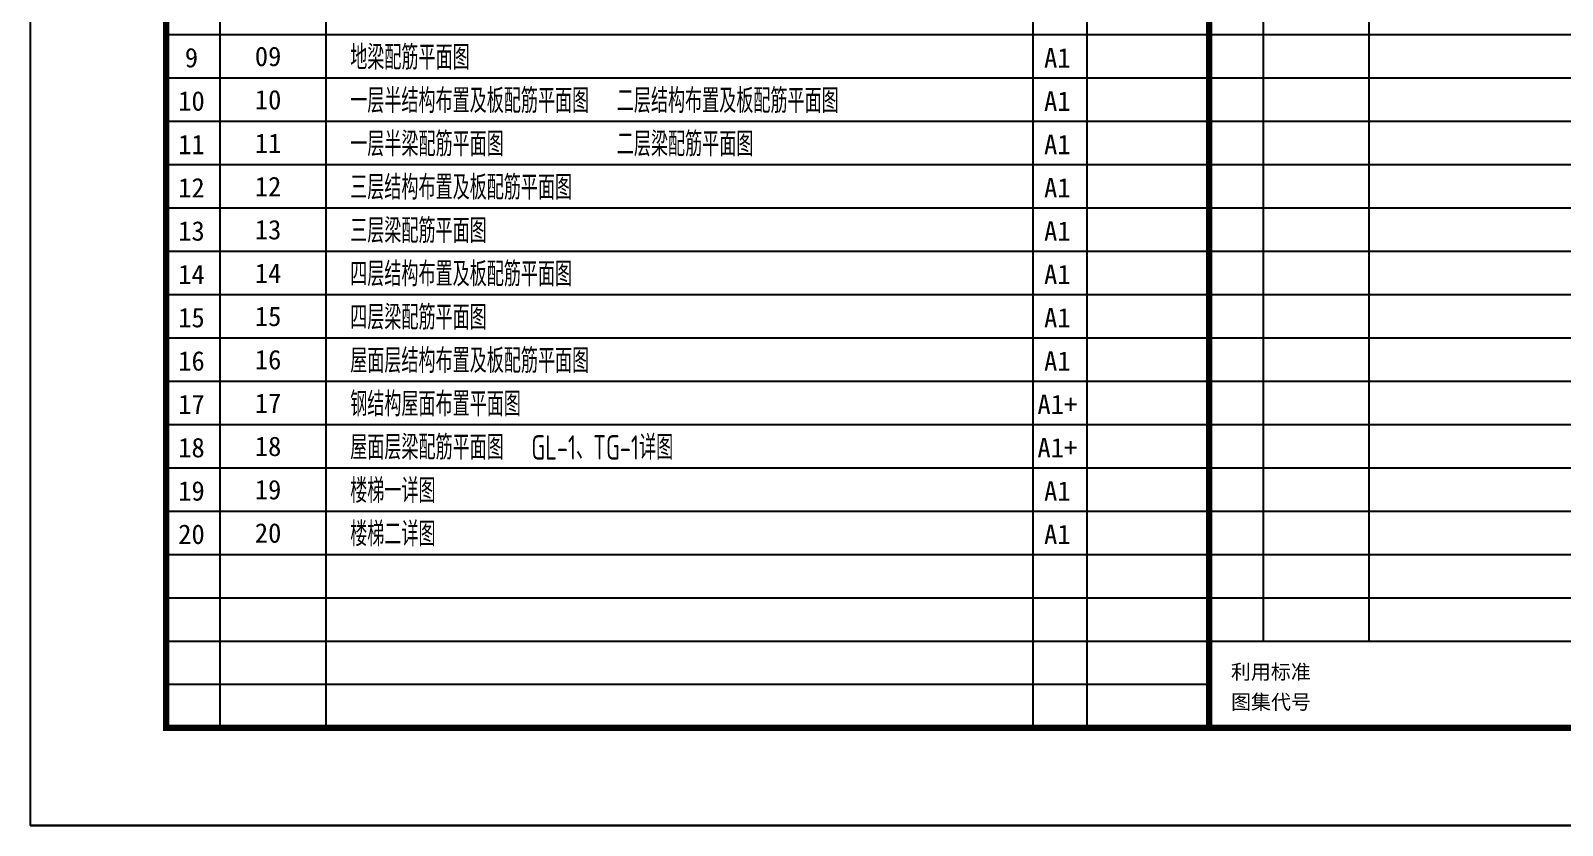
# Model space of a CAD drawing. Extents: x -2331248 to -1198620, y -977263 to -545844.
# Drawn here: x -2331248 to -2302981, y -735908 to -721234 of the extents above; entities that cross this region are included whole.
import ezdxf
from ezdxf.enums import TextEntityAlignment as Align

# ---------------------------------------------------------------- set-up
doc = ezdxf.new("R2010")
doc.units = 0
doc.header["$LTSCALE"] = 1000
doc.header["$MEASUREMENT"] = 0
doc.layers.get('0').update_dxf_attribs({"linetype": 'CONTINUOUS'})
doc.styles.add('TSSD_REIN', font='Tssdeng.shx', dxfattribs={"width": 0.7, "bigfont": 'hztxt.shx'})
doc.styles.add('黑体', font='SIMHEI.TTF', dxfattribs={"width": 1.4})

msp = doc.modelspace()

# ---------------------------------------------------------------- linework, layer by layer
for p, q in [((-2331248, -735908.1), (-2331248, -706208.1)), ((-2309498, -707208.1), (-2309498, -734108.1)), ((-2312748, -734108.1), (-2312748, -710508.1)), ((-2311748, -734108.1), (-2311748, -710508.1)), ((-2327748, -734108.1), (-2327748, -713208.1)), ((-2325795, -734108.1), (-2325795, -713208.1)), ((-2308498, -732508.1), (-2308498, -713208.1)), ((-2306545, -732508.1), (-2306545, -713208.1)), ((-2328748, -721308.1), (-2290248, -721308.1)), ((-2328748, -722108.1), (-2290248, -722108.1)), ((-2328748, -722908.1), (-2290248, -722908.1)), ((-2328748, -723708.1), (-2290248, -723708.1)), ((-2328748, -724508.1), (-2290248, -724508.1)), ((-2328748, -725308.1), (-2290248, -725308.1)), ((-2328748, -726108.1), (-2290248, -726108.1)), ((-2328748, -726908.1), (-2290248, -726908.1)), ((-2328748, -727708.1), (-2290248, -727708.1)), ((-2328748, -728508.1), (-2290248, -728508.1)), ((-2328748, -729308.1), (-2290248, -729308.1)), ((-2328748, -730108.1), (-2290248, -730108.1)), ((-2328748, -730908.1), (-2290248, -730908.1)), ((-2328748, -731708.1), (-2290248, -731708.1)), ((-2328748, -732508.1), (-2290248, -732508.1)), ((-2309498, -733308.1), (-2328748, -733308.1)), ((-2328748, -734108.1), (-2290248, -734108.1)), ((-2331248, -735908.1), (-2289248, -735908.1))]:
    msp.add_line(p, q)
msp.add_lwpolyline([(-2331248, -706208.1), (-2289248, -706208.1), (-2289248, -735908.1), (-2331248, -735908.1)], close=True)
at = {"const_width": 120}
for points in [[(-2290248, -707208.1), (-2328748, -707208.1), (-2328748, -734108.1), (-2309498, -734108.1), (-2309498, -707208.1)], [(-2309498, -713208.1), (-2309498, -734108.1), (-2290248, -734108.1), (-2290248, -707208.1)]]:
    msp.add_lwpolyline(points, dxfattribs=at)

# ---------------------------------------------------------------- texts
at = {"style": '黑体'}
for s, p in [('9', (-2328280, -721734.8)), ('09', (-2326866, -721711.9)), ('A1', (-2312301.1, -721734.8)), ('10', (-2328280, -722534.8)), ('10', (-2326866, -722511.9)), ('A1', (-2312301.1, -722534.8)), ('11', (-2328280, -723334.8)), ('11', (-2326866, -723311.9)), ('A1', (-2312301.1, -723334.8)), ('12', (-2328280, -724134.8)), ('12', (-2326866, -724111.9)), ('A1', (-2312301.1, -724134.8)), ('13', (-2328280, -724934.8)), ('13', (-2326866, -724911.9)), ('A1', (-2312301.1, -724934.8)), ('14', (-2328280, -725734.8)), ('14', (-2326866, -725711.9)), ('A1', (-2312301.1, -725734.8)), ('15', (-2328280, -726534.8)), ('15', (-2326866, -726511.9)), ('A1', (-2312301.1, -726534.8)), ('16', (-2328280, -727334.8)), ('16', (-2326866, -727311.9)), ('A1', (-2312301.1, -727334.8)), ('17', (-2328280, -728134.8)), ('17', (-2326866, -728111.9)), ('A1+', (-2312301.1, -728134.8)), ('18', (-2328280, -728934.8)), ('18', (-2326866, -728911.9)), ('A1+', (-2312301.1, -728934.8)), ('19', (-2328280, -729734.8)), ('19', (-2326866, -729711.9)), ('A1', (-2312301.1, -729734.8)), ('20', (-2328280, -730534.8)), ('20', (-2326866, -730511.9)), ('A1', (-2312301.1, -730534.8))]:
    msp.add_text(s, height=360, dxfattribs=at).set_placement(p, align=Align.MIDDLE)
at = {"style": 'TSSD_REIN', "width": 0.7}
for s, p in [('地梁配筋平面图', (-2325350.5, -721954.1, -47518.1)), ('一层半结构布置及板配筋平面图', (-2325350.5, -722754.1, -47518.1)), ('二层结构布置及板配筋平面图', (-2320430.5, -722754.1, -47518.1)), ('一层半梁配筋平面图', (-2325350.5, -723554.1, -47518.1)), ('二层梁配筋平面图', (-2320430.5, -723554.1, -47518.1)), ('三层结构布置及板配筋平面图', (-2325350.5, -724354.1, -47518.1)), ('三层梁配筋平面图', (-2325350.5, -725154.1, -47518.1)), ('四层结构布置及板配筋平面图', (-2325350.5, -725954.1, -47518.1)), ('四层梁配筋平面图', (-2325350.5, -726754.1, -47518.1)), ('屋面层结构布置及板配筋平面图', (-2325350.5, -727554.1, -47518.1)), ('钢结构屋面布置平面图', (-2325350.5, -728354.1, -47518.1)), ('屋面层梁配筋平面图', (-2325350.5, -729154.1, -47518.1)), ('GL-1、TG-1详图', (-2322007.5, -729154.1, -47518.1)), ('楼梯一详图', (-2325350.5, -729954.1, -47518.1)), ('楼梯二详图', (-2325350.5, -730754.1, -47518.1))]:
    msp.add_text(s, height=450, dxfattribs=at).set_placement(p)
at = {"style": '黑体'}
for s, p in [('利用标准', (-2309097.3, -733208)), ('图集代号', (-2309094.5, -733764.7))]:
    msp.add_text(s, height=270, dxfattribs=at).set_placement(p)

doc.saveas('drawing.dxf')
